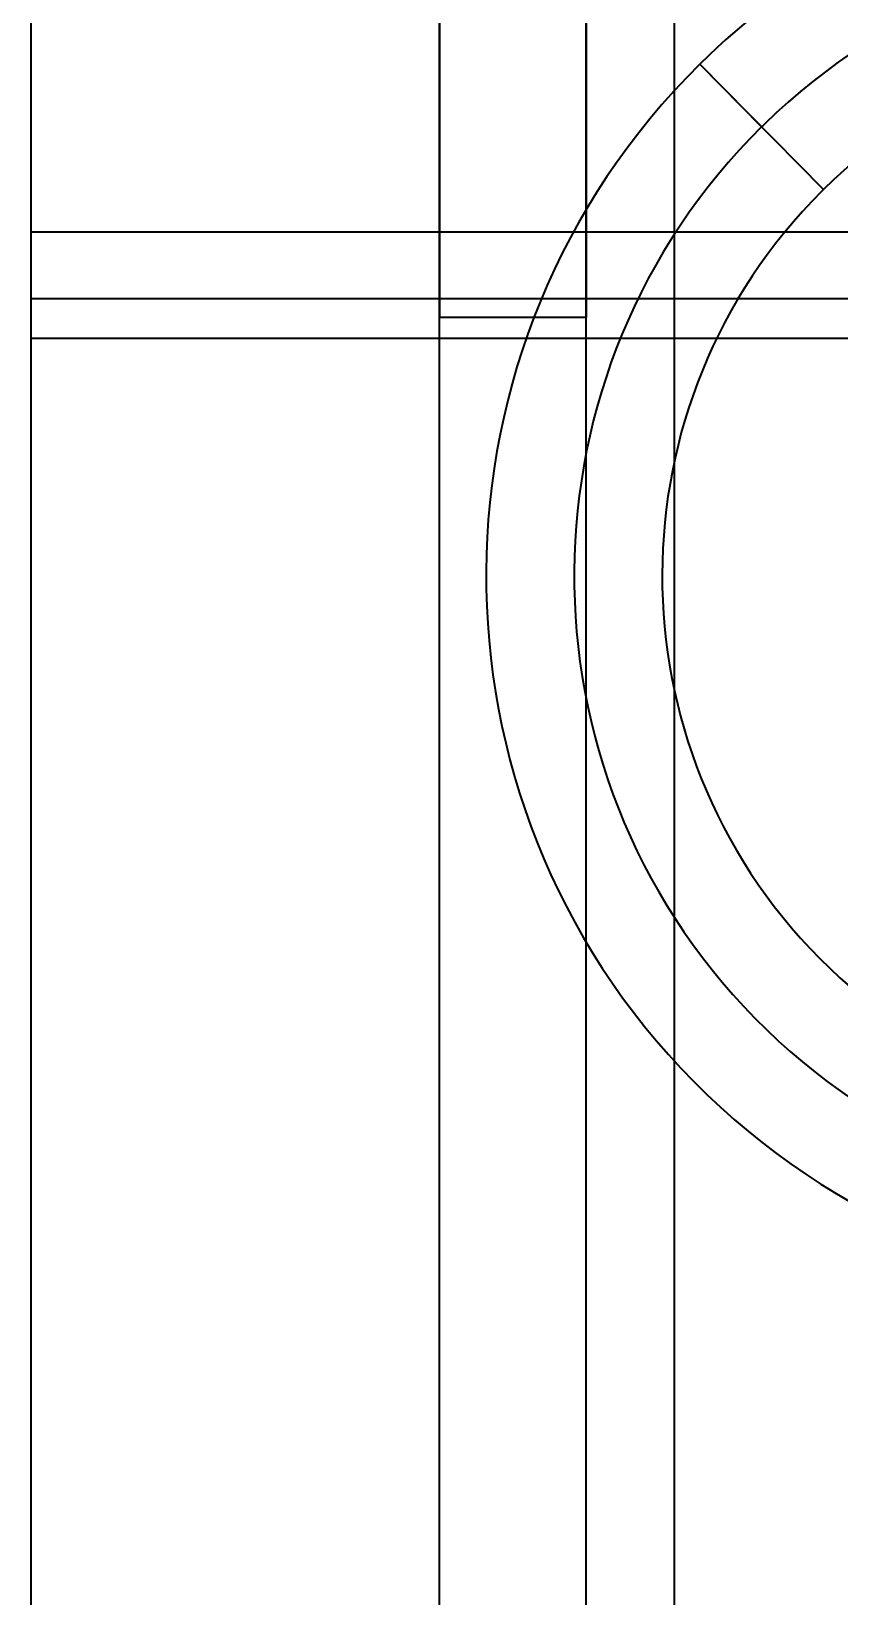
# Model space of a CAD drawing. Header units: millimetres. Extents: x -431 to 3717, y -325 to 2729.
# Drawn here: x 81.5 to 109.1, y 455.2 to 508.5 of the extents above; entities that cross this region are included whole.
import ezdxf

# ---------------------------------------------------------------- set-up
doc = ezdxf.new("R2010")
doc.units = ezdxf.units.MM

msp = doc.modelspace()

# ---------------------------------------------------------------- linework, layer by layer
at = {"color": 7, "linetype": 'Continuous', "lineweight": 35}
for p, q in [((81.515, 501.711), (81.515, 550)), ((81.515, 499.441), (81.515, 547.73)), ((103.429, 337), (103.429, 538.062)), ((103.429, 337), (103.429, 538.062)), ((95.429, 67.828), (95.429, 532.172)), ((95.429, 532.172), (95.429, 498.8)), ((100.429, 337), (100.429, 532.172)), ((100.429, 532.172), (100.429, 498.8)), ((108.512, 503.159), (104.295, 507.427)), ((104.295, 507.427), (106.403, 505.293)), ((81.515, 498.08), (81.515, 501.711)), ((81.515, 499.441), (81.515, 501.711)), ((161.515, 501.711), (81.515, 501.711)), ((161.515, 499.441), (81.515, 499.441)), ((81.515, 498.08), (81.515, 499.441)), ((100.429, 498.8), (95.429, 498.8)), ((95.429, 101.2), (95.429, 498.8)), ((100.429, 101.2), (100.429, 498.8)), ((161.515, 498.08), (81.515, 498.08)), ((81.515, 101.92), (81.515, 498.08)), ((161.515, 498.08), (81.515, 498.08)), ((81.515, 101.92), (81.515, 498.08))]:
    msp.add_line(p, q, dxfattribs=at)
for radius, start, end in [(24.5, 314.6585, 134.6585), (24.5, 314.6585, 134.6585), (21.5, 314.6585, 134.2993), (18.5, 314.9113, 134.6585), (24.5, 134.6585, 314.6585), (24.5, 134.6585, 314.6585), (21.5, 134.6585, 314.2993), (21.5, 134.2993, 134.6585), (18.5, 134.9113, 314.6585), (18.5, 134.6585, 134.9113)]:
    msp.add_arc((121.515, 490), radius, start, end, dxfattribs=at)

doc.saveas('drawing.dxf')
